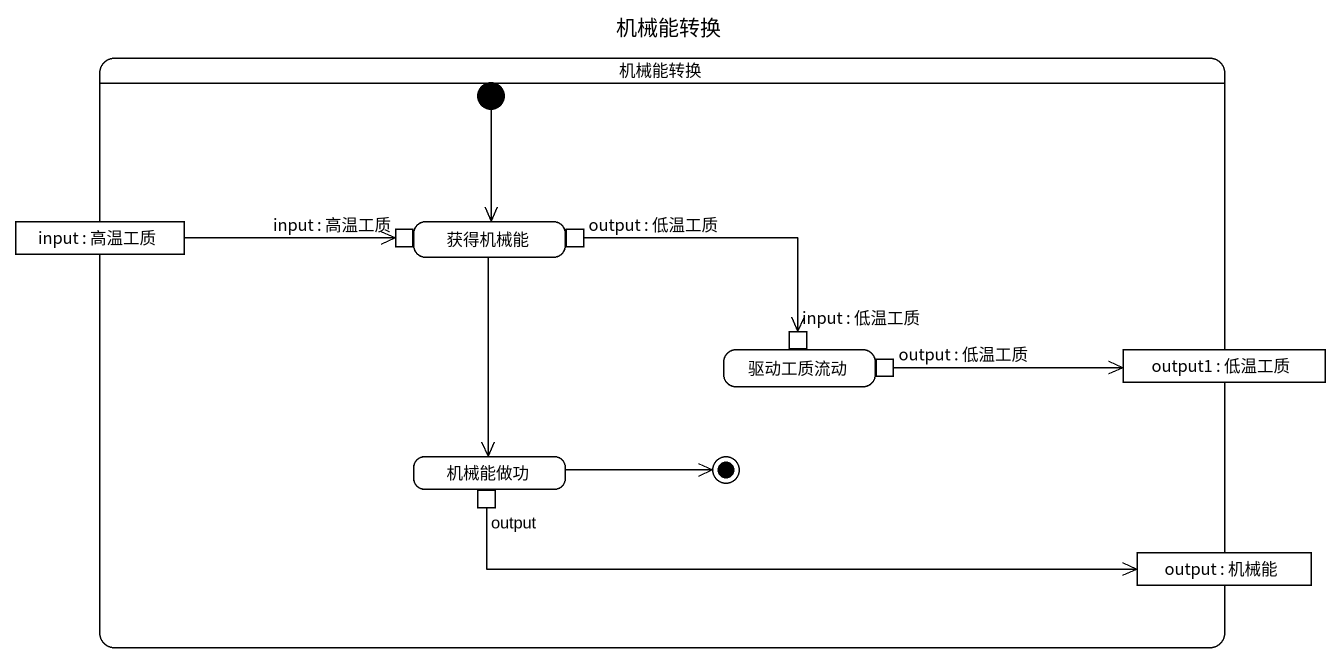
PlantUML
@startuml
title 机械能转换
hide empty description
state 机械能转换 {
  state "input : 高温工质" as input <<object>>
  state 获得机械能 {
    state "input : 高温工质" as input_高温工质 <<inputPin>>
    state "output : 低温工质" as output_低温工质 <<outputPin>>
  }
  state 驱动工质流动 {
    state "input : 低温工质" as input_低温工质 <<inputPin>>
    state "output : 低温工质" as output_低温工质_2 <<outputPin>>
  }
  state "output1 : 低温工质" as output1 <<object>>
  state 机械能做功 {
    state output <<outputPin>>
  }
  state "output : 机械能" as output_2 <<object>>
  [*] --> 获得机械能
  机械能做功 -right-> [*]
}
input -right-> input_高温工质
获得机械能 --> 机械能做功
output_低温工质 -right-> input_低温工质
output_低温工质_2 -right-> output1
output -right-> output_2
@enduml
